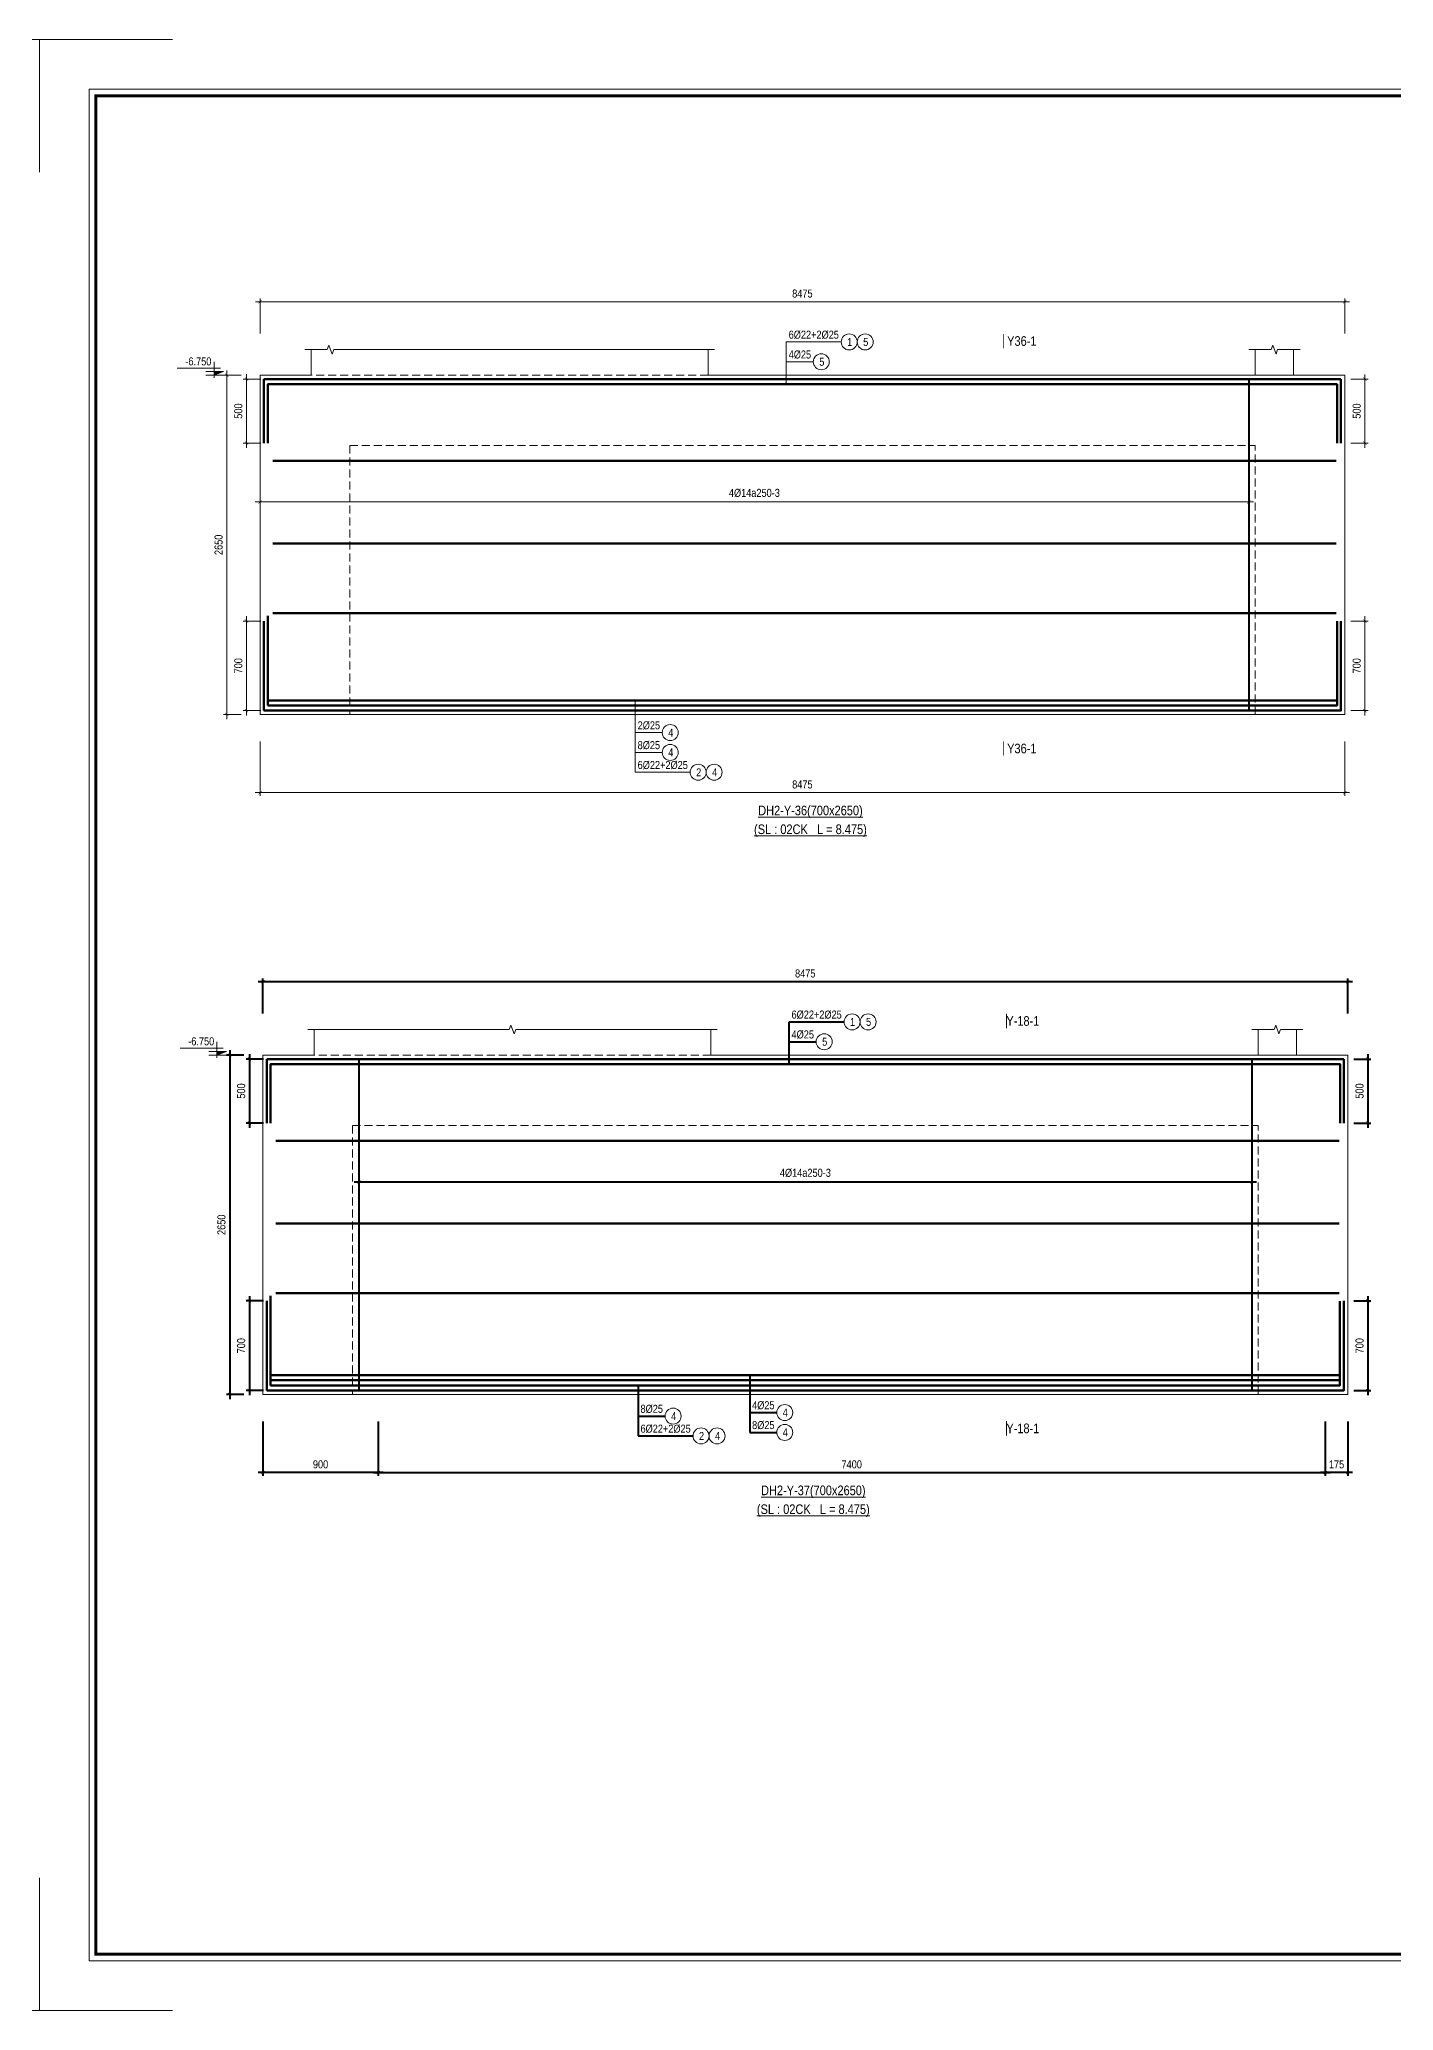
# Model space of a CAD drawing. Header units: millimetres. Extents: x 3014920 to 3563667, y -1638653 to -1356471.
# Drawn here: x 3520062 to 3530642, y -1621074 to -1605675 of the extents above; entities that cross this region are included whole.
import ezdxf
from ezdxf.enums import TextEntityAlignment as Align
from ezdxf.xclip import XClip

# ---------------------------------------------------------------- set-up
doc = ezdxf.new("R2010")
doc.units = ezdxf.units.MM
doc.header["$MEASUREMENT"] = 0
doc.header["$XCLIPFRAME"] = 0
doc.header["$PDMODE"] = 2
doc.linetypes.add('HIDDEN', pattern=[0.375, 0.25, -0.125])
doc.layers.get('0').update_dxf_attribs({"lineweight": 9})
doc.layers.get('Defpoints').update_dxf_attribs({"color": 10, "lineweight": 0})
for name, color, linetype, lineweight in [('CDAI', 21, 'Continuous', 40), ('CTHEP', 50, 'Continuous', 50), ('DBAO', 90, 'Continuous', 13), ('DGIONG', 130, 'Continuous', 13), ('DMo', 9, 'HIDDEN', 9), ('HATCH', 154, 'Continuous', 9), ('KTH', 154, 'Continuous', 9), ('Net khuat', 8, 'HIDDEN', 13), ('TEXT', 7, 'Continuous', 15)]:
    doc.layers.add(name, color=color, linetype=linetype, lineweight=lineweight)
doc.styles.add('Star-HelCon', font='VHELVCN_0.TTF')
doc.styles.add('TTP-HelCon', font='VHELVCN_0.TTF')
doc.styles.add('VNI-HELVE-CONDENSE', font='VHELVCN_0.TTF')
doc.dimstyles.new('kc-25', dxfattribs={"dimtxt": 62.5, "dimasz": 20, "dimexe": 20, "dimexo": 50, "dimgap": 25, "dimtad": 3, "dimdec": 0, "dimzin": 0, "dimdsep": 46, "dimtxsty": 'VNI-HELVE-CONDENSE', "dimblk": 'DIM', "dimcen": 2.5, "dimclrd": 256, "dimclre": 154, "dimclrt": 7, "dimaunit": 1, "dimadec": 0, "dimazin": 0, "dimtfac": 1, "dimtdec": 0, "dimtix": 1, "dimtmove": 0, "dimatfit": 3, "dimldrblk": 'DOT', "dimfxl": 1, "dimtolj": 1, "dimtzin": 0, "dimarcsym": 0})
doc.dimstyles.new('TTP-25', dxfattribs={"dimscale": 25, "dimtxt": 2.5, "dimasz": 1, "dimexe": 1, "dimexo": 1, "dimgap": 0.09, "dimtad": 0, "dimdec": 4, "dimrnd": 1, "dimzin": 9, "dimdsep": 46, "dimtxsty": 'TTP-HelCon', "dimblk": 'ARCHTICK', "dimcen": 0.09, "dimdle": 1.5, "dimclrd": 256, "dimclre": 256, "dimclrt": 7, "dimadec": 0, "dimazin": 0, "dimtfac": 1, "dimtdec": 4, "dimtmove": 0, "dimatfit": 3, "dimldrblk": 'ARCHTICK', "dimfxl": 1, "dimtvp": 1, "dimtolj": 1, "dimtzin": 0, "dimarcsym": 0})

# ---------------------------------------------------------------- blocks, each defined once
blk = doc.blocks.new('_ArchTick')
at = {"color": 0, "linetype": 'ByBlock', "const_width": 0.15}
blk.add_lwpolyline([(-0.5, -0.5), (0.5, 0.5)], dxfattribs=at)
blk = doc.blocks.new('*D857')
at = {"layer": 'Defpoints', "color": 0, "transparency": 16777216}
for p in [(-154, 30), (-290, -2620), (-154, -2620)]:
    blk.add_point(p, dxfattribs=at)
at = {"layer": 'KTH', "lineweight": -2, "transparency": 16777216}
for p, q in [((-179, 30), (-315, 30)), ((-290, 68), (-290, -2657)), ((-179, -2620), (-315, -2620))]:
    blk.add_line(p, q, dxfattribs=at)
at = {"layer": 'KTH', "lineweight": -2, "transparency": 16777216, "xscale": 25, "yscale": 25, "zscale": 25}
for p, rotation in [((-290, 30), 90), ((-290, -2620), 270)]:
    blk.add_blockref('_ArchTick', p, dxfattribs=dict(at, rotation=rotation))
at = {"layer": 'KTH', "color": 7, "transparency": 16777216, "insert": (-354, -1295), "char_height": 62.5, "attachment_point": 5, "rotation": 90, "style": 'TTP-HelCon'}
blk.add_mtext('\\A1;2650', dxfattribs=at)
blk = doc.blocks.new('CODE')
at = {"layer": 'DBAO'}
for p, q in [((-63, 0), (-138, 30)), ((-138, 30), (0, 30)), ((-138, 0), (0, 0)), ((-113, 55), (224, 55)), ((-63, -20), (-63, 105))]:
    blk.add_line(p, q, dxfattribs=at)
at = {"layer": 'HATCH', "color": 1}
blk.add_solid([(-63, 0), (-138, 30), (-63, 30)], dxfattribs=at)
blk = doc.blocks.new('DIM')
h = blk.add_hatch(color=1)
h.paths.add_polyline_path([(0.49, 0.29, 1), (0.29, 0.49), (-0.19, 0), (0.19, 0)])
h.paths.add_polyline_path([(0.19, 0), (-0.19, 0), (-0.49, -0.29, 1), (-0.29, -0.49)])
at = {"color": 9}
for p, q in [((-0.19, 0), (-1.5, 0)), ((0.19, 0), (1.5, 0))]:
    blk.add_line(p, q, dxfattribs=at)
at = {"color": 1}
for p, q in [((-0.49, -0.29), (0.29, 0.49)), ((-0.29, -0.49), (0.49, 0.29)), ((-0.19, 0), (0.19, 0))]:
    blk.add_line(p, q, dxfattribs=at)
blk.add_arc((-0.39, -0.39), 0.138, 135, 315, dxfattribs=at)
blk = doc.blocks.new('*D858')
at = {"layer": 'Defpoints', "color": 0, "transparency": 16777216}
for p in [(-30, 604), (-30, 330), (8445, 330)]:
    blk.add_point(p, dxfattribs=at)
at = {"layer": 'KTH', "lineweight": -2, "transparency": 16777216}
for p, q in [((-30, 355), (-30, 629)), ((8445, 355), (8445, 629)), ((8482, 604), (-67, 604))]:
    blk.add_line(p, q, dxfattribs=at)
at = {"layer": 'KTH', "lineweight": -2, "transparency": 16777216, "xscale": 25, "yscale": 25, "zscale": 25, "rotation": 180}
blk.add_blockref('_ArchTick', (-30, 604), dxfattribs=at)
at = {"layer": 'KTH', "lineweight": -2, "transparency": 16777216, "xscale": 25, "yscale": 25, "zscale": 25}
blk.add_blockref('_ArchTick', (8445, 604), dxfattribs=at)
at = {"layer": 'KTH', "color": 7, "transparency": 16777216, "insert": (4207, 668), "char_height": 62.5, "attachment_point": 5, "style": 'TTP-HelCon'}
blk.add_mtext('\\A1;8475', dxfattribs=at)
blk = doc.blocks.new('*D859')
at = {"layer": 'Defpoints', "color": 0, "transparency": 16777216}
for p in [(-30, -2806), (8445, -2806), (8445, -3231)]:
    blk.add_point(p, dxfattribs=at)
at = {"layer": 'KTH', "lineweight": -2, "transparency": 16777216}
for p, q in [((-30, -2831), (-30, -3256)), ((8445, -2831), (8445, -3256)), ((-68, -3231), (8482, -3231))]:
    blk.add_line(p, q, dxfattribs=at)
at = {"layer": 'KTH', "lineweight": -2, "transparency": 16777216, "xscale": 25, "yscale": 25, "zscale": 25, "rotation": 180}
blk.add_blockref('_ArchTick', (-30, -3231), dxfattribs=at)
at = {"layer": 'KTH', "lineweight": -2, "transparency": 16777216, "xscale": 25, "yscale": 25, "zscale": 25}
blk.add_blockref('_ArchTick', (8445, -3231), dxfattribs=at)
at = {"layer": 'KTH', "color": 7, "transparency": 16777216, "insert": (4207, -3167), "char_height": 62.5, "attachment_point": 5, "style": 'TTP-HelCon'}
blk.add_mtext('\\A1;8475', dxfattribs=at)
blk = doc.blocks.new('*D860')
at = {"layer": 'Defpoints', "color": 0, "transparency": 16777216}
for p in [(-30, -573), (7695, -520), (7695, -960)]:
    blk.add_point(p, dxfattribs=at)
at = {"layer": 'KTH', "lineweight": -2, "transparency": 16777216}
for p, q in [((-30, -598), (-30, -985)), ((7695, -545), (7695, -985)), ((-68, -960), (7732, -960))]:
    blk.add_line(p, q, dxfattribs=at)
at = {"layer": 'KTH', "lineweight": -2, "transparency": 16777216, "xscale": 25, "yscale": 25, "zscale": 25, "rotation": 180}
blk.add_blockref('_ArchTick', (-30, -960), dxfattribs=at)
at = {"layer": 'KTH', "lineweight": -2, "transparency": 16777216, "xscale": 25, "yscale": 25, "zscale": 25}
blk.add_blockref('_ArchTick', (7695, -960), dxfattribs=at)
at = {"layer": 'KTH', "color": 7, "transparency": 16777216, "insert": (3832, -890), "char_height": 62.5, "attachment_point": 5, "style": 'TTP-HelCon'}
blk.add_mtext('\\A1;4Þ14a250-3', dxfattribs=at)
blk = doc.blocks.new('MC')
at = {"layer": 'CTHEP', "const_width": 10, "elevation": 0}
blk.add_lwpolyline([(36, 150), (36, 0)], dxfattribs=at)
at = {"layer": 'TEXT', "style": 'TTP-HelCon'}
blk.add_attdef('A', text='', height=100, dxfattribs=at).set_placement((-50, 26), align=Align.RIGHT)
blk = doc.blocks.new('*D861')
at = {"layer": 'Defpoints', "color": 0, "transparency": 16777216}
for p in [(0, 0), (-136, -500), (0, -500)]:
    blk.add_point(p, dxfattribs=at)
at = {"layer": 'KTH', "lineweight": -2, "transparency": 16777216}
for p, q in [((-25, 0), (-161, 0)), ((-136, 38), (-136, -538)), ((-25, -500), (-161, -500))]:
    blk.add_line(p, q, dxfattribs=at)
at = {"layer": 'KTH', "lineweight": -2, "transparency": 16777216, "xscale": 25, "yscale": 25, "zscale": 25}
for p, rotation in [((-136, 0), 90), ((-136, -500), 270)]:
    blk.add_blockref('_ArchTick', p, dxfattribs=dict(at, rotation=rotation))
at = {"layer": 'KTH', "color": 7, "transparency": 16777216, "insert": (-200, -250), "char_height": 62.5, "attachment_point": 5, "rotation": 90, "style": 'TTP-HelCon'}
blk.add_mtext('\\A1;500', dxfattribs=at)
blk = doc.blocks.new('*D862')
at = {"layer": 'Defpoints', "color": 0, "transparency": 16777216}
for p in [(0, -1890), (-136, -2590), (0, -2590)]:
    blk.add_point(p, dxfattribs=at)
at = {"layer": 'KTH', "lineweight": -2, "transparency": 16777216}
for p, q in [((-25, -1890), (-161, -1890)), ((-136, -1852), (-136, -2627)), ((-25, -2590), (-161, -2590))]:
    blk.add_line(p, q, dxfattribs=at)
at = {"layer": 'KTH', "lineweight": -2, "transparency": 16777216, "xscale": 25, "yscale": 25, "zscale": 25}
for p, rotation in [((-136, -1890), 90), ((-136, -2590), 270)]:
    blk.add_blockref('_ArchTick', p, dxfattribs=dict(at, rotation=rotation))
at = {"layer": 'KTH', "color": 7, "transparency": 16777216, "insert": (-200, -2240), "char_height": 62.5, "attachment_point": 5, "rotation": 90, "style": 'TTP-HelCon'}
blk.add_mtext('\\A1;700', dxfattribs=at)
blk = doc.blocks.new('*D863')
at = {"layer": 'Defpoints', "color": 0, "transparency": 16777216}
for p in [(8467, 0), (8467, -500), (8602, -500)]:
    blk.add_point(p, dxfattribs=at)
at = {"layer": 'KTH', "lineweight": -2, "transparency": 16777216}
for p, q in [((8602, 37), (8602, -538)), ((8492, 0), (8627, 0)), ((8492, -500), (8627, -500))]:
    blk.add_line(p, q, dxfattribs=at)
at = {"layer": 'KTH', "lineweight": -2, "transparency": 16777216, "xscale": 25, "yscale": 25, "zscale": 25}
for p, rotation in [((8602, 0), 90), ((8602, -500), 270)]:
    blk.add_blockref('_ArchTick', p, dxfattribs=dict(at, rotation=rotation))
at = {"layer": 'KTH', "color": 7, "transparency": 16777216, "insert": (8538, -250), "char_height": 62.5, "attachment_point": 5, "rotation": 90, "style": 'TTP-HelCon'}
blk.add_mtext('\\A1;500', dxfattribs=at)
blk = doc.blocks.new('*D864')
at = {"layer": 'Defpoints', "color": 0, "transparency": 16777216}
for p in [(8467, -1890), (8467, -2590), (8602, -2590)]:
    blk.add_point(p, dxfattribs=at)
at = {"layer": 'KTH', "lineweight": -2, "transparency": 16777216}
for p, q in [((8492, -1890), (8627, -1890)), ((8602, -1852), (8602, -2627)), ((8492, -2590), (8627, -2590))]:
    blk.add_line(p, q, dxfattribs=at)
at = {"layer": 'KTH', "lineweight": -2, "transparency": 16777216, "xscale": 25, "yscale": 25, "zscale": 25}
for p, rotation in [((8602, -1890), 90), ((8602, -2590), 270)]:
    blk.add_blockref('_ArchTick', p, dxfattribs=dict(at, rotation=rotation))
at = {"layer": 'KTH', "color": 7, "transparency": 16777216, "insert": (8538, -2240), "char_height": 62.5, "attachment_point": 5, "rotation": 90, "style": 'TTP-HelCon'}
blk.add_mtext('\\A1;700', dxfattribs=at)
blk = doc.blocks.new('2Y-33')
at = {"layer": 'CTHEP'}
for p, q in [((73731.99983, -490), (6753.45448, -490)), ((73719.76007, -950), (6753.45448, -950)), ((73719.76007, -1410), (6753.45448, -1410)), ((6614.26151, -1870), (73770.00002, -1870))]:
    blk.add_line(p, q, dxfattribs=at)
blk.add_lwpolyline([(6609.38628, -529.99859), (6609.38628, -30), (73770.00002, -30), (73770.00002, -530.00001)], dxfattribs=at)
at = {"layer": 'DBAO', "linetype": 'Continuous'}
blk.add_line((6568.4461, -1900), (73799.99996, -1900), dxfattribs=at)
blk = doc.blocks.new('*D1773')
at = {"layer": 'Defpoints', "color": 0, "transparency": 16777216}
for p in [(16525, -1600), (23925, -1600), (23925, -2101)]:
    blk.add_point(p, dxfattribs=at)
at = {"layer": 'KTH', "lineweight": -2, "transparency": 16777216}
for p, q in [((16525, -1625), (16525, -2126)), ((23925, -1625), (23925, -2126)), ((16488, -2101), (23962, -2101))]:
    blk.add_line(p, q, dxfattribs=at)
at = {"layer": 'KTH', "lineweight": -2, "transparency": 16777216, "xscale": 25, "yscale": 25, "zscale": 25, "rotation": 180}
blk.add_blockref('_ArchTick', (16525, -2101), dxfattribs=at)
at = {"layer": 'KTH', "lineweight": -2, "transparency": 16777216, "xscale": 25, "yscale": 25, "zscale": 25}
blk.add_blockref('_ArchTick', (23925, -2101), dxfattribs=at)
at = {"layer": 'KTH', "color": 7, "transparency": 16777216, "insert": (20225, -2037), "char_height": 62.5, "attachment_point": 5, "style": 'TTP-HelCon'}
blk.add_mtext('\\A1;7400', dxfattribs=at)
blk = doc.blocks.new('*D1570')
at = {"layer": 'Defpoints', "color": 0, "transparency": 16777216}
for p in [(-124, 0), (-260, -2650), (-124, -2650)]:
    blk.add_point(p, dxfattribs=at)
at = {"layer": 'KTH', "lineweight": -2, "transparency": 16777216}
for p, q in [((-149, 0), (-285, 0)), ((-260, 38), (-260, -2688)), ((-149, -2650), (-285, -2650))]:
    blk.add_line(p, q, dxfattribs=at)
at = {"layer": 'KTH', "lineweight": -2, "transparency": 16777216, "xscale": 25, "yscale": 25, "zscale": 25}
for p, rotation in [((-260, 0), 90), ((-260, -2650), 270)]:
    blk.add_blockref('_ArchTick', p, dxfattribs=dict(at, rotation=rotation))
at = {"layer": 'KTH', "color": 7, "transparency": 16777216, "insert": (-324, -1325), "char_height": 62.5, "attachment_point": 5, "rotation": 90, "style": 'TTP-HelCon'}
blk.add_mtext('\\A1;2650', dxfattribs=at)
blk = doc.blocks.new('*D1571')
at = {"layer": 'Defpoints', "color": 0, "transparency": 16777216}
for p in [(0, 574), (0, 300), (8475, 300)]:
    blk.add_point(p, dxfattribs=at)
at = {"layer": 'KTH', "lineweight": -2, "transparency": 16777216}
for p, q in [((8512, 574), (-37, 574)), ((0, 325), (0, 599)), ((8475, 325), (8475, 599))]:
    blk.add_line(p, q, dxfattribs=at)
at = {"layer": 'KTH', "lineweight": -2, "transparency": 16777216, "xscale": 25, "yscale": 25, "zscale": 25, "rotation": 180}
blk.add_blockref('_ArchTick', (0, 574), dxfattribs=at)
at = {"layer": 'KTH', "lineweight": -2, "transparency": 16777216, "xscale": 25, "yscale": 25, "zscale": 25}
blk.add_blockref('_ArchTick', (8475, 574), dxfattribs=at)
at = {"layer": 'KTH', "color": 7, "transparency": 16777216, "insert": (4237, 638), "char_height": 62.5, "attachment_point": 5, "style": 'TTP-HelCon'}
blk.add_mtext('\\A1;8475', dxfattribs=at)
blk = doc.blocks.new('*D1572')
at = {"layer": 'Defpoints', "color": 0, "transparency": 16777216}
for p in [(900, -2836), (8300, -2836), (8300, -3261)]:
    blk.add_point(p, dxfattribs=at)
at = {"layer": 'KTH', "lineweight": -2, "transparency": 16777216}
for p, q in [((900, -2861), (900, -3286)), ((8300, -2861), (8300, -3286)), ((863, -3261), (8338, -3261))]:
    blk.add_line(p, q, dxfattribs=at)
at = {"layer": 'KTH', "lineweight": -2, "transparency": 16777216, "xscale": 25, "yscale": 25, "zscale": 25, "rotation": 180}
blk.add_blockref('_ArchTick', (900, -3261), dxfattribs=at)
at = {"layer": 'KTH', "lineweight": -2, "transparency": 16777216, "xscale": 25, "yscale": 25, "zscale": 25}
blk.add_blockref('_ArchTick', (8300, -3261), dxfattribs=at)
at = {"layer": 'KTH', "color": 7, "transparency": 16777216, "insert": (4600, -3197), "char_height": 62.5, "attachment_point": 5, "style": 'TTP-HelCon'}
blk.add_mtext('\\A1;7400', dxfattribs=at)
blk = doc.blocks.new('*D1573')
at = {"layer": 'Defpoints', "color": 0, "transparency": 16777216}
for p in [(750, -598), (7725, -550), (7725, -990)]:
    blk.add_point(p, dxfattribs=at)
at = {"layer": 'KTH', "lineweight": -2, "transparency": 16777216}
for p, q in [((7725, -575), (7725, -1015)), ((750, -623), (750, -1015)), ((713, -990), (7762, -990))]:
    blk.add_line(p, q, dxfattribs=at)
at = {"layer": 'KTH', "lineweight": -2, "transparency": 16777216, "xscale": 25, "yscale": 25, "zscale": 25, "rotation": 180}
blk.add_blockref('_ArchTick', (750, -990), dxfattribs=at)
at = {"layer": 'KTH', "lineweight": -2, "transparency": 16777216, "xscale": 25, "yscale": 25, "zscale": 25}
blk.add_blockref('_ArchTick', (7725, -990), dxfattribs=at)
at = {"layer": 'KTH', "color": 7, "transparency": 16777216, "insert": (4238, -920), "char_height": 62.5, "attachment_point": 5, "style": 'TTP-HelCon'}
blk.add_mtext('\\A1;4Þ14a250-3', dxfattribs=at)
blk = doc.blocks.new('*D1574')
at = {"layer": 'Defpoints', "color": 0, "transparency": 16777216}
for p in [(30, -30), (-106, -530), (30, -530)]:
    blk.add_point(p, dxfattribs=at)
at = {"layer": 'KTH', "lineweight": -2, "transparency": 16777216}
for p, q in [((-106, 7), (-106, -568)), ((5, -30), (-131, -30)), ((5, -530), (-131, -530))]:
    blk.add_line(p, q, dxfattribs=at)
at = {"layer": 'KTH', "lineweight": -2, "transparency": 16777216, "xscale": 25, "yscale": 25, "zscale": 25}
for p, rotation in [((-106, -30), 90), ((-106, -530), 270)]:
    blk.add_blockref('_ArchTick', p, dxfattribs=dict(at, rotation=rotation))
at = {"layer": 'KTH', "color": 7, "transparency": 16777216, "insert": (-170, -280), "char_height": 62.5, "attachment_point": 5, "rotation": 90, "style": 'TTP-HelCon'}
blk.add_mtext('\\A1;500', dxfattribs=at)
blk = doc.blocks.new('*D1575')
at = {"layer": 'Defpoints', "color": 0, "transparency": 16777216}
for p in [(30, -1920), (-106, -2620), (30, -2620)]:
    blk.add_point(p, dxfattribs=at)
at = {"layer": 'KTH', "lineweight": -2, "transparency": 16777216}
for p, q in [((5, -1920), (-131, -1920)), ((-106, -1882), (-106, -2657)), ((5, -2620), (-131, -2620))]:
    blk.add_line(p, q, dxfattribs=at)
at = {"layer": 'KTH', "lineweight": -2, "transparency": 16777216, "xscale": 25, "yscale": 25, "zscale": 25}
for p, rotation in [((-106, -1920), 90), ((-106, -2620), 270)]:
    blk.add_blockref('_ArchTick', p, dxfattribs=dict(at, rotation=rotation))
at = {"layer": 'KTH', "color": 7, "transparency": 16777216, "insert": (-170, -2270), "char_height": 62.5, "attachment_point": 5, "rotation": 90, "style": 'TTP-HelCon'}
blk.add_mtext('\\A1;700', dxfattribs=at)
blk = doc.blocks.new('*D1576')
at = {"layer": 'Defpoints', "color": 0, "transparency": 16777216}
for p in [(8497, -30), (8497, -530), (8632, -530)]:
    blk.add_point(p, dxfattribs=at)
at = {"layer": 'KTH', "lineweight": -2, "transparency": 16777216}
for p, q in [((8632, 7), (8632, -568)), ((8522, -30), (8657, -30)), ((8522, -530), (8657, -530))]:
    blk.add_line(p, q, dxfattribs=at)
at = {"layer": 'KTH', "lineweight": -2, "transparency": 16777216, "xscale": 25, "yscale": 25, "zscale": 25}
for p, rotation in [((8632, -30), 90), ((8632, -530), 270)]:
    blk.add_blockref('_ArchTick', p, dxfattribs=dict(at, rotation=rotation))
at = {"layer": 'KTH', "color": 7, "transparency": 16777216, "insert": (8568, -280), "char_height": 62.5, "attachment_point": 5, "rotation": 90, "style": 'TTP-HelCon'}
blk.add_mtext('\\A1;500', dxfattribs=at)
blk = doc.blocks.new('*D1577')
at = {"layer": 'Defpoints', "color": 0, "transparency": 16777216}
for p in [(8497, -1920), (8497, -2620), (8632, -2620)]:
    blk.add_point(p, dxfattribs=at)
at = {"layer": 'KTH', "lineweight": -2, "transparency": 16777216}
for p, q in [((8522, -1920), (8657, -1920)), ((8632, -1882), (8632, -2657)), ((8522, -2620), (8657, -2620))]:
    blk.add_line(p, q, dxfattribs=at)
at = {"layer": 'KTH', "lineweight": -2, "transparency": 16777216, "xscale": 25, "yscale": 25, "zscale": 25}
for p, rotation in [((8632, -1920), 90), ((8632, -2620), 270)]:
    blk.add_blockref('_ArchTick', p, dxfattribs=dict(at, rotation=rotation))
at = {"layer": 'KTH', "color": 7, "transparency": 16777216, "insert": (8568, -2270), "char_height": 62.5, "attachment_point": 5, "rotation": 90, "style": 'TTP-HelCon'}
blk.add_mtext('\\A1;700', dxfattribs=at)
blk = doc.blocks.new('*D1578')
at = {"layer": 'Defpoints', "color": 0, "transparency": 16777216}
for p in [(0, -2836), (900, -2836), (0, -3261)]:
    blk.add_point(p, dxfattribs=at)
at = {"layer": 'KTH', "lineweight": -2, "transparency": 16777216}
for p, q in [((0, -2861), (0, -3286)), ((900, -2861), (900, -3286)), ((938, -3261), (-38, -3261))]:
    blk.add_line(p, q, dxfattribs=at)
at = {"layer": 'KTH', "lineweight": -2, "transparency": 16777216, "xscale": 25, "yscale": 25, "zscale": 25, "rotation": 180}
blk.add_blockref('_ArchTick', (0, -3261), dxfattribs=at)
at = {"layer": 'KTH', "lineweight": -2, "transparency": 16777216, "xscale": 25, "yscale": 25, "zscale": 25}
blk.add_blockref('_ArchTick', (900, -3261), dxfattribs=at)
at = {"layer": 'KTH', "color": 7, "transparency": 16777216, "insert": (450, -3197), "char_height": 62.5, "attachment_point": 5, "style": 'TTP-HelCon'}
blk.add_mtext('\\A1;900', dxfattribs=at)
blk = doc.blocks.new('*D1579')
at = {"layer": 'Defpoints', "color": 0, "transparency": 16777216}
for p in [(8300, -2836), (8475, -2836), (8300, -3261)]:
    blk.add_point(p, dxfattribs=at)
at = {"layer": 'KTH', "lineweight": -2, "transparency": 16777216}
for p, q in [((8300, -2861), (8300, -3286)), ((8475, -2861), (8475, -3286)), ((8513, -3261), (8263, -3261))]:
    blk.add_line(p, q, dxfattribs=at)
at = {"layer": 'KTH', "lineweight": -2, "transparency": 16777216, "xscale": 25, "yscale": 25, "zscale": 25, "rotation": 180}
blk.add_blockref('_ArchTick', (8300, -3261), dxfattribs=at)
at = {"layer": 'KTH', "lineweight": -2, "transparency": 16777216, "xscale": 25, "yscale": 25, "zscale": 25}
blk.add_blockref('_ArchTick', (8475, -3261), dxfattribs=at)
at = {"layer": 'KTH', "color": 7, "transparency": 16777216, "insert": (8388, -3197), "char_height": 62.5, "attachment_point": 5, "style": 'TTP-HelCon'}
blk.add_mtext('\\A1;175', dxfattribs=at)
blk = doc.blocks.new('CHG_XX_Khung ten')
blk.add_lwpolyline([(15, 579), (826, 579), (826, 15), (15, 15)], close=True)
at = {"color": 4, "linetype": 'Continuous', "const_width": 1}
blk.add_lwpolyline([(17, 577), (824, 577), (824, 17), (17, 17)], close=True, dxfattribs=at)
at = {"layer": 'Defpoints', "color": 1, "ltscale": 2}
for points in [[(40.06, 594), (0, 594), (0, 554)], [(800.94, 594), (841, 594), (841, 554)], [(40.06, 0), (0, 0), (0, 40)], [(800.94, 0), (841, 0), (841, 40)]]:
    blk.add_lwpolyline(points, dxfattribs=at)
blk = doc.blocks.new('2Y-36')
at = {"layer": 'CDAI'}
blk.add_lwpolyline([(7694.9925, 0), (7694.9925, -2590)], dxfattribs=at)
at = {"layer": 'CTHEP'}
for p, q in [((0, 0), (0, -500)), ((0, 0), (8415.0075, 0)), ((8415.0075, 0), (8415.0075, -500)), ((8378.56389, -639.0902), (69.99249, -639.0902)), ((8378.56389, -1284.0902), (69.99249, -1284.0902)), ((8378.56389, -1828.69518), (69.99249, -1828.69518)), ((0, -2590), (0, -1890)), ((30, -2550), (30, -1850))]:
    blk.add_line(p, q, dxfattribs=at)
for points in [[(30, -500), (30, -40), (8385.26865, -40), (8385.26865, -500)], [(8415.0075, -1890), (8415.0075, -2589.99999), (0, -2590)], [(8385.0075, -1891.4814), (8385.0075, -2550), (5569.9925, -2550)], [(8385.0075, -2510), (30, -2510)], [(5569.9925, -2550), (30, -2550)]]:
    blk.add_lwpolyline(points, dxfattribs=at)
at = {"layer": 'DBAO', "linetype": 'Continuous'}
for p, q in [((369.99999, 230), (369.99999, 30)), ((3470.00069, 229.99805), (3470.00069, 29.99805)), ((7745, 230), (7745, 30)), ((8045.0075, 230), (8045.0075, 30)), ((-30, 30), (369.99999, 30)), ((3469.99319, 29.99805), (8045.0075, 30)), ((8445, 30), (8445, -2620))]:
    blk.add_line(p, q, dxfattribs=at)
at = {"layer": 'DBAO'}
for p in [(8045.0075, 30), (8445.0075, -2620)]:
    blk.add_line(p, (8445.0075, 30), dxfattribs=at)
at = {"layer": 'DBAO', "linetype": 'Continuous', "flags": 128}
blk.add_lwpolyline([(8445, -2620), (-30, -2620), (-30, 30)], dxfattribs=at)
at = {"layer": 'DGIONG', "linetype": 'Continuous', "flags": 128}
for points in [[(3520.00069, 229.99805), (545.00093, 230), (532.50093, 195.65653), (507.50093, 264.34347), (495.00093, 230), (319.99999, 230)], [(8095.0075, 230), (7920, 230), (7907.5, 195.65653), (7882.5, 264.34347), (7870, 230), (7694.9925, 230)]]:
    blk.add_lwpolyline(points, dxfattribs=at)
at = {"layer": 'DGIONG'}
for centre in [(4572.7483, 290.04134), (4697.7483, 290.04134), (4354.8588, 135.06033), (3174.84195, -2761.83425), (3174.84191, -2916.81525), (3392.73141, -3071.79625), (3517.73141, -3071.79625)]:
    blk.add_circle(centre, 62.5, dxfattribs=at)
at = {"layer": 'Net khuat', "ltscale": 250}
for p, q in [((3470.00069, 29.99805), (369.99999, 29.99673)), ((669.99838, -519.96736), (7745.05047, -519.99507)), ((669.99838, -519.96736), (669.99838, -2620)), ((7745.05047, -2620), (7745.05047, -519.99507))]:
    blk.add_line(p, q, dxfattribs=at)
ref = blk.add_blockref('MC', (5806.7252, 240.75389), dxfattribs=dict(xscale=-0.75, yscale=0.75, zscale=0.75))
ref.add_attrib('A', 'Y36-1', dxfattribs={"layer": 'TEXT', "height": 75, "style": 'TTP-HelCon'}).set_placement((6036.0252, 259.88432), align=Align.RIGHT)
ref = blk.add_blockref('MC', (5806.7252, -2829.12041), dxfattribs=dict(xscale=0.75, yscale=0.75, zscale=0.75, rotation=180))
ref.add_attrib('A', 'Y36-1', dxfattribs={"layer": 'TEXT', "height": 75, "style": 'TTP-HelCon'}).set_placement((6036.0252, -2923.25084), align=Align.RIGHT)
at = {"layer": 'KTH', "linetype": 'Continuous', "xscale": -1}
blk.add_blockref('CODE', (-452.93806, 30), dxfattribs=at)
at = {"layer": 'TEXT', "style": 'TTP-HelCon'}
for s, p in [('6Þ22+2Þ25', (4099.94042, 315.89428, 0)), ('4Þ25', (4099.94042, 160.91328, 0)), ('2Þ25', (2919.92357, -2735.98131, 0)), ('8Þ25', (2919.92353, -2890.96231, 0)), ('6Þ22+2Þ25', (2919.92353, -3045.94331, 0))]:
    blk.add_text(s, height=62.5, dxfattribs=at).set_placement(p)
at = {"layer": 'TEXT', "style": 'Star-HelCon'}
for s, p in [('1', (4576.91496, 290.04134)), ('5', (4701.91496, 290.04134)), ('5', (4359.02546, 135.06033)), ('4', (3179.00861, -2761.83425)), ('4', (3179.00858, -2916.81525)), ('2', (3396.89808, -3071.79625)), ('4', (3521.89808, -3071.79625))]:
    blk.add_text(s, height=62.5, dxfattribs=at).set_placement(p, align=Align.MIDDLE)
at = {"layer": 'TEXT', "style": 'TTP-HelCon'}
blk.add_text('-6.750', height=62.5, dxfattribs=at).set_placement((-410.67139, 106.99499), align=Align.RIGHT)
for s, p in [('%%UDH2-Y-36(700x2650)', (4269.99544, -3407.42588)), ('%%U(SL : 02CK   L = 8.475)', (4269.99544, -3554.32048))]:
    blk.add_text(s, height=75, dxfattribs=at).set_placement(p, align=Align.CENTER)
at = {"layer": 'KTH'}
dim = blk.add_linear_dim(base=(-30, 604.00461), p1=(8444.76056, 330), p2=(-30, 330), dimstyle='TTP-25', override={"dimtmove": 1}, dxfattribs=at)
dim.commit()
dim.dimension.update_dxf_attribs({"geometry": '*D858', "text_midpoint": (4207.38028, 667.83794)})
for base, p1, p2, angle, picture, middle in [((-290.43806, -2620), (-154.43806, 30), (-154.43806, -2620), 90, '*D857', (-354.27139, -1295)), ((-135.68623, -500), (0, 0), (0, -500), 90, '*D861', (-199.51956, -250)), ((8602.27676, -500), (8466.59053, 0), (8466.59053, -500), 90, '*D863', (8538.44342, -250)), ((-135.68623, -2590), (0, -1890), (0, -2590), 90, '*D862', (-199.51956, -2240)), ((8602.27676, -2590), (8466.59053, -1890), (8466.59053, -2590), 90, '*D864', (8538.44342, -2240)), ((8445, -3230.73588), (-30, -2805.78015), (8445, -2805.78015), 180, '*D859', (4207.5, -3166.90255))]:
    dim = blk.add_linear_dim(base=base, p1=p1, p2=p2, angle=angle, dimstyle='TTP-25', override={"dimtmove": 1}, dxfattribs=at)
    dim.commit()
    dim.dimension.update_dxf_attribs({"geometry": picture, "text_midpoint": middle})
dim = blk.add_linear_dim(base=(7694.9925, -959.95801), p1=(-30, -572.86333), p2=(7694.9925, -519.99486), text='4Þ14a250-3', dimstyle='TTP-25', override={"dimtmove": 1}, dxfattribs=at)
dim.commit()
dim.dimension.update_dxf_attribs({"geometry": '*D860', "text_midpoint": (3832.49625, -890.04134)})
at = {"layer": 'DGIONG'}
for points in [[(4081.42857, 0), (4081.42839, 290.04134), (4510.2483, 290.04134)], [(4081.42862, -40), (4081.42839, 135.06033), (4292.3588, 135.06033)], [(2901.41166, -2550), (2901.4115, -2916.81525), (3112.34191, -2916.81525)], [(2901.41161, -2590), (2901.4115, -3071.79625), (3330.23141, -3071.79625)], [(2901.4117, -2510), (2901.41154, -2761.83425), (3112.34195, -2761.83425)]]:
    blk.add_leader(points, dimstyle='kc-25', override={"dimtad": 0, "dimldrblk": 'ArchTick', "dimfxl": 100, "dimarcsym": 1}, dxfattribs=at)
blk = doc.blocks.new('2Y-35')
at = {"layer": 'CTHEP'}
for p, q in [((44854.10409, -500), (80, -500)), ((54358.7549, -1250), (44359.65847, -1250))]:
    blk.add_line(p, q, dxfattribs=at)
for points in [[(30, -200), (30, -30), (44903.8448, -30), (44903.8448, -580.72632)], [(44308.94335, -780), (54765.94921, -780)], [(30, -970), (45139.21977, -970)], [(44306.22115, -1121.43421), (44306.22115, -1720), (54411.2167, -1720), (54411.2167, -1121.26858)]]:
    blk.add_lwpolyline(points, dxfattribs=at)
at = {"layer": 'DBAO', "linetype": 'Continuous'}
for p, q in [((32278.68038, 0), (38324.99999, 0)), ((48274.99992, -750), (53749.99952, -750))]:
    blk.add_line(p, q, dxfattribs=at)
at = {"layer": 'DBAO', "linetype": 'Continuous', "flags": 128}
for points in [[(32400, -1000), (38200, -1000)], [(48400, -1750), (54449.99952, -1750), (54449.99952, -1000)], [(32500, -1100), (38100, -1100)], [(48500, -1850), (54549.99952, -1850), (54549.99952, -1100)]]:
    blk.add_lwpolyline(points, dxfattribs=at)
at = {"layer": 'Net khuat', "ltscale": 250}
for p, q in [((32400, -550), (38200, -550)), ((48400, -1300), (53749.99952, -1300))]:
    blk.add_line(p, q, dxfattribs=at)
at = {"layer": 'KTH'}
dim = blk.add_linear_dim(base=(23924.99999, -2101), p1=(16525, -1600), p2=(23924.99999, -1600), angle=180, dimstyle='TTP-25', override={"dimtmove": 1}, dxfattribs=at)
dim.commit()
dim.dimension.update_dxf_attribs({"geometry": '*D1773', "text_midpoint": (20225, -2037.16667)})
blk = doc.blocks.new('2Y-37')
at = {"layer": 'CDAI'}
for points in [[(750.05636, -30), (750.05636, -2620)], [(7724.9925, -30), (7724.9925, -2620)]]:
    blk.add_lwpolyline(points, dxfattribs=at)
at = {"layer": 'CTHEP'}
for p, q in [((30, -30), (30, -530)), ((30, -30), (8445.0075, -30)), ((8445.0075, -30), (8445.0075, -530)), ((8408.56389, -669.0902), (99.99249, -669.0902)), ((8408.56389, -1314.0902), (99.99249, -1314.0902)), ((30, -2620), (30, -1920)), ((60, -2580), (60, -1880)), ((8408.56389, -1858.69518), (99.99249, -1858.69518))]:
    blk.add_line(p, q, dxfattribs=at)
for points in [[(60, -530), (60, -70), (8415.26865, -70), (8415.26865, -530)], [(8445.0075, -1920), (8445.0075, -2620), (30, -2620)], [(8415.0075, -1921.4814), (8415.0075, -2580), (5599.9925, -2580)], [(8415.0075, -2500), (60, -2500)], [(8415.0075, -2540), (60, -2540)], [(5599.9925, -2580), (60, -2580)]]:
    blk.add_lwpolyline(points, dxfattribs=at)
at = {"layer": 'DBAO', "linetype": 'Continuous'}
for p, q in [((399.99999, 200), (399.99999, 0)), ((3500.00069, 199.99805), (3500.00069, -0.00195)), ((7775, 200), (7775, 0)), ((8075.0075, 200), (8075.0075, 0)), ((0, 0), (399.99999, 0)), ((3499.99319, -0.00195), (8075.0075, 0)), ((8475, 0), (8475, -2650))]:
    blk.add_line(p, q, dxfattribs=at)
at = {"layer": 'DBAO'}
for p in [(8075.0075, 0), (8475.0075, -2650)]:
    blk.add_line(p, (8475.0075, 0), dxfattribs=at)
at = {"layer": 'DBAO', "linetype": 'Continuous', "flags": 128}
blk.add_lwpolyline([(8475, -2650), (0, -2650), (0, 0)], dxfattribs=at)
at = {"layer": 'DGIONG', "linetype": 'Continuous', "flags": 128}
for points in [[(3550.00069, 199.99805), (1975.00034, 200), (1962.50034, 165.65653), (1937.50034, 234.34347), (1925.00034, 200), (349.99999, 200)], [(8125.0075, 200), (7950, 200), (7937.5, 165.65653), (7912.5, 234.34347), (7900, 200), (7724.9925, 200)]]:
    blk.add_lwpolyline(points, dxfattribs=at)
at = {"layer": 'DGIONG'}
for centre in [(4602.7483, 260.04133), (4727.7483, 260.04133), (4384.8588, 105.06033), (3204.84191, -2819.80662), (4076.678, -2791.83425), (3422.73141, -2974.78762), (3547.73141, -2974.78762), (4076.67796, -2946.81525)]:
    blk.add_circle(centre, 62.5, dxfattribs=at)
at = {"layer": 'Net khuat', "ltscale": 250}
for p, q in [((3500.00069, -0.00195), (399.99999, -0.00327)), ((699.99838, -549.96736), (7775.05047, -549.99507)), ((699.99838, -549.96736), (699.99838, -2650)), ((7775.05047, -2650), (7775.05047, -549.99507))]:
    blk.add_line(p, q, dxfattribs=at)
ref = blk.add_blockref('MC', (5836.7252, 210.75388), dxfattribs=dict(xscale=-0.75, yscale=0.75, zscale=0.75))
ref.add_attrib('A', 'Y-18-1', dxfattribs={"layer": 'TEXT', "height": 75, "style": 'TTP-HelCon'}).set_placement((6066.0252, 229.88431), align=Align.RIGHT)
ref = blk.add_blockref('MC', (5836.7252, -2859.12041), dxfattribs=dict(xscale=0.75, yscale=0.75, zscale=0.75, rotation=180))
ref.add_attrib('A', 'Y-18-1', dxfattribs={"layer": 'TEXT', "height": 75, "style": 'TTP-HelCon'}).set_placement((6066.0252, -2953.25084), align=Align.RIGHT)
at = {"layer": 'KTH', "linetype": 'Continuous', "xscale": -1}
blk.add_blockref('CODE', (-422.93806, 0), dxfattribs=at)
at = {"layer": 'TEXT', "style": 'TTP-HelCon'}
for s, p in [('6Þ22+2Þ25', (4129.94042, 285.89428, 0)), ('4Þ25', (4129.94042, 130.91328, 0)), ('8Þ25', (2949.92353, -2793.95367, 0)), ('4Þ25', (3821.75962, -2765.98131, 0)), ('6Þ22+2Þ25', (2949.92353, -2948.93467, 0)), ('8Þ25', (3821.75958, -2920.96231, 0))]:
    blk.add_text(s, height=62.5, dxfattribs=at).set_placement(p)
at = {"layer": 'TEXT', "style": 'Star-HelCon'}
for s, p in [('1', (4606.91496, 260.04133)), ('5', (4731.91496, 260.04133)), ('5', (4389.02546, 105.06033)), ('4', (4080.84466, -2791.83425)), ('4', (3209.00858, -2819.80662)), ('4', (4080.84463, -2946.81525)), ('2', (3426.89808, -2974.78762)), ('4', (3551.89808, -2974.78762))]:
    blk.add_text(s, height=62.5, dxfattribs=at).set_placement(p, align=Align.MIDDLE)
at = {"layer": 'TEXT', "style": 'TTP-HelCon'}
blk.add_text('-6.750', height=62.5, dxfattribs=at).set_placement((-380.67139, 76.99499), align=Align.RIGHT)
for s, p in [('%%UDH2-Y-37(700x2650)', (4299.99544, -3437.42589)), ('%%U(SL : 02CK   L = 8.475)', (4299.99544, -3584.32048))]:
    blk.add_text(s, height=75, dxfattribs=at).set_placement(p, align=Align.CENTER)
at = {"layer": 'KTH'}
for base, p1, p2, picture, middle in [((0, 574.00461), (8474.76056, 300), (0, 300), '*D1571', (4237.38028, 637.83794)), ((0, -3260.73589), (900, -2835.78015), (0, -2835.78015), '*D1578', (450, -3196.90255)), ((8300.00179, -3260.73589), (8475.0075, -2835.78015), (8300.00179, -2835.78015), '*D1579', (8387.50464, -3196.90255))]:
    dim = blk.add_linear_dim(base=base, p1=p1, p2=p2, dimstyle='TTP-25', override={"dimtmove": 1}, dxfattribs=at)
    dim.commit()
    dim.dimension.update_dxf_attribs({"geometry": picture, "text_midpoint": middle})
for base, p1, p2, angle, picture, middle in [((-260.43806, -2650), (-124.43806, 0), (-124.43806, -2650), 90, '*D1570', (-324.27139, -1325)), ((-105.68623, -530), (30, -30), (30, -530), 90, '*D1574', (-169.51956, -280)), ((8632.27676, -530), (8496.59053, -30), (8496.59053, -530), 90, '*D1576', (8568.44342, -280)), ((-105.68623, -2620), (30, -1920), (30, -2620), 90, '*D1575', (-169.51956, -2270)), ((8632.27676, -2620), (8496.59053, -1920), (8496.59053, -2620), 90, '*D1577', (8568.44342, -2270)), ((8300.00179, -3260.73589), (900, -2835.78015), (8300.00179, -2835.78015), 180, '*D1572', (4600.0009, -3196.90255))]:
    dim = blk.add_linear_dim(base=base, p1=p1, p2=p2, angle=angle, dimstyle='TTP-25', override={"dimtmove": 1}, dxfattribs=at)
    dim.commit()
    dim.dimension.update_dxf_attribs({"geometry": picture, "text_midpoint": middle})
dim = blk.add_linear_dim(base=(7724.9925, -989.95801), p1=(750.05636, -597.73008), p2=(7724.9925, -549.99487), text='4Þ14a250-3', dimstyle='TTP-25', override={"dimtmove": 1}, dxfattribs=at)
dim.commit()
dim.dimension.update_dxf_attribs({"geometry": '*D1573', "text_midpoint": (4237.52443, -920.04135)})
at = {"layer": 'DGIONG'}
for points in [[(4111.42857, -30), (4111.42839, 260.04133), (4540.2483, 260.04133)], [(4111.42862, -70), (4111.42839, 105.06033), (4322.3588, 105.06033)], [(2931.41166, -2580), (2931.4115, -2819.80662), (3142.34191, -2819.80662)], [(3803.24771, -2540), (3803.24755, -2946.81525), (4014.17796, -2946.81525)], [(3803.24775, -2500), (3803.24759, -2791.83425), (4014.178, -2791.83425)], [(2931.41161, -2620), (2931.4115, -2974.78762), (3360.23141, -2974.78762)]]:
    blk.add_leader(points, dimstyle='kc-25', override={"dimtad": 0, "dimldrblk": 'ArchTick', "dimfxl": 100, "dimarcsym": 1}, dxfattribs=at)

msp = doc.modelspace()

# ---------------------------------------------------------------- block references
at = {"layer": 'CDAI'}
msp.add_blockref('2Y-37', (3521808.14828, -1613610.47671), dxfattribs=at)
at = {"layer": 'DBAO', "color": 5}
msp.add_blockref('2Y-36', (3521815.79504, -1608328.64551), dxfattribs=at)
at = {"layer": 'DGIONG', "color": 5}
ref = msp.add_blockref('2Y-33', (3449158.97826, -1606830.64002), dxfattribs=at)
XClip(ref).set_block_clipping_path([(5892.2361353179, -3711.0593228722), (23102.2043261388, 808.8989628269)])
at = {"layer": 'DMo'}
ref = msp.add_blockref('2Y-35', (3499324.27136, -1606657.58012), dxfattribs=at)
XClip(ref).set_block_clipping_path([(-624.5650932398, -2740.3479596251), (16708.6315089213, 541.792540709)])
ref = msp.add_blockref('2Y-35', (3483068.208, -1609662.46278), dxfattribs=at)
XClip(ref).set_block_clipping_path([(15979.6969067589, -2473.0269592921), (32619.461930485, 994.079040708)])
ref = msp.add_blockref('2Y-35', (3467294.5175, -1612416.44029), dxfattribs=at)
XClip(ref).set_block_clipping_path([(31561.7433412508, -2904.0750034638), (48579.2808579239, 1308.7115025851)])

# ---------------------------------------------------------------- next in the draw order: block references
at = {"color": 5, "xscale": 25.92478421704392, "yscale": 25.92478421704392, "zscale": 25.92478421704392}
msp.add_blockref('CHG_XX_Khung ten', (3498258.98493, -1621074.38806), dxfattribs=at)

# ---------------------------------------------------------------- next in the draw order: block references
msp.add_blockref('CHG_XX_Khung ten', (3520061.72846, -1621074.38806), dxfattribs=at)

doc.saveas('drawing.dxf')
